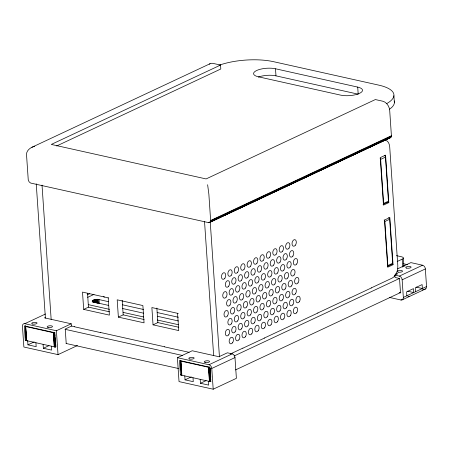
<?xml version="1.0" encoding="UTF-8"?>
<svg xmlns="http://www.w3.org/2000/svg" width="449" height="449" viewBox="0 0 449 449"><rect width="100%" height="100%" fill="white"/><g stroke="black" fill="none" stroke-linecap="round" stroke-linejoin="round"><path stroke-width="0.67" d="M210.009 63.752L31.941 147.261C29.134 148.619 26.362 151.246 26.519 154.608L28.248 179.858L29.101 181.834L30.644 183.057L208.937 222.71L210.233 221.89L210.637 220.504L208.864 194.198L207.629 184.741M376.054 144.202L390.299 137.77L391.158 136.833L391.405 135.738L389.704 110.493A8.374 5.938 64.9 0 0 382.744 101.205L375.358 99.56L206.091 178.932L51.293 144.432L220.543 65.06L220.807 68.994L56.636 145.987M25.66 325.778L25.279 326.215L25.874 326.569L53.105 332.636L54.952 332.591M108.613 301.706L99.044 299.573C97.36 298.579 89.385 300.319 93.695 302.082L108.737 305.432M180.829 360.356L180.453 360.794L181.048 361.148L208.28 367.215L209.924 367.209M26.311 340.14L26.682 340.673L55.625 347.133L54.638 332.664L24.325 325.912L25.318 340.376L27.686 340.903L27.95 344.838L36.173 346.667L35.903 342.739M181.665 374.573L181.418 374.943L181.851 375.252L180.891 361.103M210.637 220.504L391.405 135.738M210.603 220.891L391.365 136.131M210.519 221.256L391.281 136.496M210.396 221.593L391.158 136.833M390.995 137.13L210.233 221.89L219.454 356.921M208.611 222.715L214.953 219.741M216.222 219.146L220.661 217.063M223.832 215.576L228.272 213.494M229.54 212.899L265.696 195.949M266.964 195.354L271.404 193.272M274.575 191.785L314.53 173.05M317.701 171.563L322.146 169.481M325.317 167.993L365.273 149.259M368.444 147.772L372.883 145.689M208.937 222.71L390.793 137.394M209.245 222.648L390.563 137.607M77.475 345.517L58.033 354.637L23.87 347.021L22.45 326.271A3.351 2.374 64.9 0 1 24.802 323.695L45.501 313.991M383.334 204.441A1.673 1.19 64.9 0 0 383.631 203.414L380.651 159.384L385.461 157.133A1.673 1.19 64.9 0 0 384.726 155.629M87.65 297.361L94.004 294.387M45.635 317.275L44.434 317.836L71.217 323.791L71.374 326.154L65.228 329.033L66.211 343.496M108.568 297.945L82.504 292.097L83.682 309.389L88.498 307.133L109.455 311.802M25.318 340.376L26.57 339.792M24.802 323.695L56.406 330.739L71.217 323.791M27.95 344.838L34.191 341.914M43.098 344.338L43.368 348.272L48.98 345.64M118.368 317.117L144.056 322.842L142.877 305.55L117.189 299.825L118.368 317.117L123.178 314.861L144.135 319.531M383.631 203.414L388.447 201.163L385.461 157.133M383.059 204.418L387.268 202.448A1.673 1.19 64.9 0 0 388.447 201.163M388.812 202.611L383.468 205.114L380.23 157.638L385.579 155.13L388.812 202.611L387.532 202.325M178.298 313.486L151.869 307.554L153.047 324.846L157.863 322.59L178.82 327.259M387.296 266.745A1.673 1.19 64.9 0 0 387.846 265.527L384.86 221.497L389.67 219.247A1.673 1.19 64.9 0 0 388.615 217.512M177.394 357.701L192.206 350.753L218.989 356.731L227.379 352.796L232.2 353.863A3.351 2.374 64.9 0 1 234.984 357.578L236.393 378.327L213.191 389.21L179.028 381.599L177.394 357.701L208.998 364.745L232.2 353.863M387.846 265.527L392.656 263.271L389.67 219.247M397.174 261.503L402.192 259.146A5.023 1.701 -3.9 0 0 401.546 256.783L396.411 255.638M387.869 266.251L391.477 264.562A1.673 1.19 64.9 0 0 392.656 263.271M393.049 264.708L387.7 267.217L384.484 220.049L389.833 217.546L393.049 264.708L391.124 264.281M397.713 268.794L410.874 262.62L422.565 265.224A3.351 2.374 64.9 0 1 425.349 268.94L426.55 286.552A3.351 2.374 64.9 0 1 424.692 289.173M180.47 374.949L210.777 381.706L209.801 367.243L179.482 360.485L180.47 374.949L181.705 374.371M399.144 292.625L400.508 292.928L399.52 278.464L395.025 277.46L394.867 275.102L397.752 273.75L395.771 273.306M230.281 354.008L242.858 348.115M264.242 338.086L296.323 323.044M317.712 313.015L349.793 297.973M371.183 287.944L392.033 278.167A10.046 6.213 -77.4 0 0 397.808 265.724L389.715 147.025A10.046 6.213 -77.4 0 0 385.158 140.167M242.875 348.194L264.478 338.063M296.346 323.123L317.948 312.992M349.816 298.052L371.418 287.921M394.867 275.102L399.363 276.107L422.565 265.224M234.109 355.99L399.694 278.352M184.775 375.908L185.039 379.843L191.28 376.913M213.191 389.21L211.776 368.461L234.984 357.578M389.586 297.463L400.991 300.005A3.351 2.374 64.9 0 0 403.342 297.429L402.147 279.822L425.349 268.94M200.187 379.343L200.456 383.278L206.069 380.645M235.512 369.925L400.817 292.417M403.342 297.429L426.55 286.552M400.991 300.005L402.871 299.118M407.888 296.767L409.146 296.177M422.313 290.003L423.57 289.414M402.383 299.792L425.585 288.909M31.941 147.261L34.725 146.217M53.285 332.67L54.245 346.819L55.917 346.74L55.732 344.046M208.454 367.248L209.419 381.397L210.89 381.358M275.495 68.776L357.707 87.095A13.397 4.541 -3.9 0 1 359.425 93.398A13.397 4.541 -3.9 0 1 340.595 95.121L258.383 76.801A13.397 4.541 -3.9 0 1 256.665 70.499A13.397 4.541 -3.9 0 1 275.495 68.776L275.978 75.853L358.19 94.172L357.707 87.095M220.543 65.06L213.146 63.416A8.374 5.938 64.9 0 0 209.346 64.168M403.14 263.681L407.765 264.714M403.578 265.752L404.942 266.055M416.251 287.141L422.38 288.505L422.111 284.576L415.269 287.787L415.533 291.715M407.591 291.199L413.72 292.568L413.45 288.634L406.603 291.844L406.873 295.779M122.285 304.753L143.478 309.473M157.15 312.521L178.343 317.247M122.409 308.48L143.601 313.2M157.273 316.248L178.466 320.973M88.273 304.624L109.466 309.344M123.138 312.392L143.646 316.966M157.318 320.008L178.511 324.734M83.682 309.389L109.376 315.114L108.198 297.822M153.047 324.846L178.741 330.571L177.563 313.279M71.397 326.008L74.747 326.754M100.436 332.479L164.665 346.791M74.618 326.816L100.565 332.597M164.536 346.853L189.119 352.33M65.094 329.313L182.294 355.428M66.059 343.463L178.489 368.517M43.368 348.272L51.59 350.102L51.321 346.173M185.039 379.843L193.261 381.672L192.997 377.744M200.456 383.278L208.678 385.107L208.409 381.179M104.465 297.03L103.219 296.503M393.902 95.738L394.385 102.815M403.354 258.052L403.892 266.033M402.192 259.146L402.736 267.127M204.519 221.318L213.657 355.642M210.216 368.517L210.357 370.537M210.676 375.252L210.817 377.278M210.02 368.556L210.34 373.276M210.48 375.297L210.8 380.011M209.717 367.243L210.682 381.392M209.503 367.271L210.463 381.42M209.285 367.282L210.244 381.431M209.066 367.288L210.031 381.437M208.852 367.288L209.818 381.437M208.65 367.271L209.61 381.42M180.751 361.052L181.716 375.201M180.599 360.496L181.604 375.145M180.52 360.569L181.514 375.083M180.47 360.648L181.452 375.016M156.869 308.065L157.863 322.59M122.19 300.336L123.178 314.861M99.044 299.573L99.308 303.434M98.123 299.432L98.382 303.288M97.613 299.393L97.876 303.255M97.079 299.382L97.343 303.243M96.535 299.399L96.799 303.255M95.991 299.432L96.209 302.648M95.452 299.494L95.671 302.71M94.924 299.578L95.143 302.794M94.425 299.685L94.599 302.261M93.959 299.814L94.133 302.385M93.156 300.112L93.336 302.682M92.578 300.46L92.662 301.745M92.382 300.645L92.466 301.93M92.253 300.836L92.337 302.121M87.555 293.298L88.447 307.195M56.406 330.739L58.033 354.637M55.322 337.979L55.457 340M54.756 332.63L54.98 336.004M55.12 338.024L55.44 342.739M55.536 344.086L55.715 346.78M54.542 332.664L55.508 346.813M54.329 332.692L55.294 346.841M54.11 332.703L55.075 346.858M53.891 332.709L54.857 346.858M53.678 332.709L54.643 346.858M53.476 332.692L54.441 346.841M42.021 185.106L51.158 319.43M36.24 183.821L45.4 318.133M25.716 326.524L26.682 340.673M25.576 326.474L26.542 340.623M25.464 326.417L26.429 340.566M25.374 326.356L26.339 340.505M25.296 326.069L26.278 340.437M399.363 276.107A3.351 2.374 64.9 0 1 402.147 279.822M403.37 265.875A5.023 1.701 -3.9 0 1 403.634 266.061M208.998 364.745A3.351 2.374 64.9 0 1 211.776 368.461M258.349 77.071A13.397 4.541 -3.9 0 1 275.978 75.853M386.477 103.73A41.875 14.183 -3.9 0 0 378.883 85.158L273.559 61.687A41.869 14.183 -3.9 0 0 219.056 65.279M394.244 100.963A41.875 14.183 -3.9 0 1 389.609 109.163M380.196 158.188A1.673 1.19 64.9 0 1 380.651 159.384M384.125 219.993A1.673 1.19 64.9 0 1 384.86 221.497M89.452 293.798A3.351 2.071 -77.4 0 1 87.331 293.949M398.156 272.139A2.677 0.909 -3.9 0 0 402.5 271.331A2.677 0.909 -3.9 0 0 398.942 270.539A2.677 0.909 -3.9 0 0 398.156 272.139M406.71 268.126A2.677 0.909 -3.9 0 0 411.06 267.318A2.677 0.909 -3.9 0 0 407.496 266.526A2.677 0.909 -3.9 0 0 406.71 268.126M48.094 327.484A2.677 0.909 -3.9 0 0 52.443 326.676A2.677 0.909 -3.9 0 0 48.879 325.879A2.677 0.909 -3.9 0 0 48.094 327.484M32.682 324.049A2.677 0.909 -3.9 0 0 37.026 323.241A2.677 0.909 -3.9 0 0 33.467 322.444A2.677 0.909 -3.9 0 0 32.682 324.049M189.77 359.054A2.677 0.909 -3.9 0 0 194.114 358.246A2.677 0.909 -3.9 0 0 190.556 357.449A2.677 0.909 -3.9 0 0 189.77 359.054M205.182 362.489A2.677 0.909 -3.9 0 0 209.531 361.681A2.677 0.909 -3.9 0 0 205.968 360.884A2.677 0.909 -3.9 0 0 205.182 362.489M295.431 245.148A3.351 2.071 -77.4 0 0 295.06 239.704A3.351 2.071 -77.4 0 0 292.035 243.93A3.351 2.071 -77.4 0 0 295.431 245.148M289.01 248.157A3.351 2.071 -77.4 0 0 288.64 242.713A3.351 2.071 -77.4 0 0 285.62 246.939A3.351 2.071 -77.4 0 0 289.01 248.157M282.595 251.165A3.351 2.071 -77.4 0 0 282.225 245.721A3.351 2.071 -77.4 0 0 279.205 249.947A3.351 2.071 -77.4 0 0 282.595 251.165M276.18 254.173A3.351 2.071 -77.4 0 0 275.809 248.729A3.351 2.071 -77.4 0 0 272.784 252.955A3.351 2.071 -77.4 0 0 276.18 254.173M269.765 257.187A3.351 2.071 -77.4 0 0 269.394 251.737A3.351 2.071 -77.4 0 0 266.369 255.964A3.351 2.071 -77.4 0 0 269.765 257.187M263.35 260.196A3.351 2.071 -77.4 0 0 262.974 254.746A3.351 2.071 -77.4 0 0 259.954 258.972A3.351 2.071 -77.4 0 0 263.35 260.196M256.929 263.204A3.351 2.071 -77.4 0 0 256.559 257.754A3.351 2.071 -77.4 0 0 253.539 261.98A3.351 2.071 -77.4 0 0 256.929 263.204M250.514 266.212A3.351 2.071 -77.4 0 0 250.144 260.762A3.351 2.071 -77.4 0 0 247.124 264.989A3.351 2.071 -77.4 0 0 250.514 266.212M244.099 269.22A3.351 2.071 -77.4 0 0 243.728 263.771A3.351 2.071 -77.4 0 0 240.703 268.002A3.351 2.071 -77.4 0 0 244.099 269.22M237.684 272.229A3.351 2.071 -77.4 0 0 237.313 266.779A3.351 2.071 -77.4 0 0 234.288 271.011A3.351 2.071 -77.4 0 0 237.684 272.229M231.269 275.237A3.351 2.071 -77.4 0 0 230.893 269.787A3.351 2.071 -77.4 0 0 227.873 274.019A3.351 2.071 -77.4 0 0 231.269 275.237M224.848 278.245A3.351 2.071 -77.4 0 0 224.478 272.796A3.351 2.071 -77.4 0 0 221.458 277.027A3.351 2.071 -77.4 0 0 224.848 278.245M228.704 286.17A3.351 2.071 -77.4 0 0 228.328 280.726A3.351 2.071 -77.4 0 0 225.308 284.952A3.351 2.071 -77.4 0 0 228.704 286.17M235.119 283.162A3.351 2.071 -77.4 0 0 234.748 277.718A3.351 2.071 -77.4 0 0 231.723 281.944A3.351 2.071 -77.4 0 0 235.119 283.162M241.534 280.154A3.351 2.071 -77.4 0 0 241.164 274.709A3.351 2.071 -77.4 0 0 238.138 278.936A3.351 2.071 -77.4 0 0 241.534 280.154M247.949 277.145A3.351 2.071 -77.4 0 0 247.579 271.701A3.351 2.071 -77.4 0 0 244.553 275.927A3.351 2.071 -77.4 0 0 247.949 277.145M254.364 274.137A3.351 2.071 -77.4 0 0 253.994 268.693A3.351 2.071 -77.4 0 0 250.974 272.919A3.351 2.071 -77.4 0 0 254.364 274.137M260.785 271.129A3.351 2.071 -77.4 0 0 260.409 265.685A3.351 2.071 -77.4 0 0 257.389 269.911A3.351 2.071 -77.4 0 0 260.785 271.129M267.2 268.12A3.351 2.071 -77.4 0 0 266.829 262.676A3.351 2.071 -77.4 0 0 263.804 266.902A3.351 2.071 -77.4 0 0 267.2 268.12M273.615 265.112A3.351 2.071 -77.4 0 0 273.245 259.668A3.351 2.071 -77.4 0 0 270.219 263.894A3.351 2.071 -77.4 0 0 273.615 265.112M280.03 262.104A3.351 2.071 -77.4 0 0 279.66 256.66A3.351 2.071 -77.4 0 0 276.64 260.886A3.351 2.071 -77.4 0 0 280.03 262.104M286.445 259.095A3.351 2.071 -77.4 0 0 286.075 253.651A3.351 2.071 -77.4 0 0 283.055 257.878A3.351 2.071 -77.4 0 0 286.445 259.095M292.866 256.087A3.351 2.071 -77.4 0 0 292.49 250.643A3.351 2.071 -77.4 0 0 289.47 254.869A3.351 2.071 -77.4 0 0 292.866 256.087M296.716 264.018A3.351 2.071 -77.4 0 0 296.346 258.568A3.351 2.071 -77.4 0 0 293.32 262.8A3.351 2.071 -77.4 0 0 296.716 264.018M290.301 267.026A3.351 2.071 -77.4 0 0 289.925 261.582A3.351 2.071 -77.4 0 0 286.905 265.808A3.351 2.071 -77.4 0 0 290.301 267.026M283.88 270.034A3.351 2.071 -77.4 0 0 283.51 264.59A3.351 2.071 -77.4 0 0 280.49 268.816A3.351 2.071 -77.4 0 0 283.88 270.034M277.465 273.043A3.351 2.071 -77.4 0 0 277.095 267.598A3.351 2.071 -77.4 0 0 274.075 271.825A3.351 2.071 -77.4 0 0 277.465 273.043M271.05 276.051A3.351 2.071 -77.4 0 0 270.68 270.607A3.351 2.071 -77.4 0 0 267.655 274.833A3.351 2.071 -77.4 0 0 271.05 276.051M264.635 279.059A3.351 2.071 -77.4 0 0 264.265 273.615A3.351 2.071 -77.4 0 0 261.239 277.841A3.351 2.071 -77.4 0 0 264.635 279.059M258.22 282.067A3.351 2.071 -77.4 0 0 257.844 276.623A3.351 2.071 -77.4 0 0 254.824 280.849A3.351 2.071 -77.4 0 0 258.22 282.067M251.799 285.076A3.351 2.071 -77.4 0 0 251.429 279.632A3.351 2.071 -77.4 0 0 248.409 283.858A3.351 2.071 -77.4 0 0 251.799 285.076M245.384 288.084A3.351 2.071 -77.4 0 0 245.014 282.64A3.351 2.071 -77.4 0 0 241.989 286.866A3.351 2.071 -77.4 0 0 245.384 288.084M238.969 291.092A3.351 2.071 -77.4 0 0 238.599 285.648A3.351 2.071 -77.4 0 0 235.573 289.874A3.351 2.071 -77.4 0 0 238.969 291.092M232.554 294.101A3.351 2.071 -77.4 0 0 232.184 288.656A3.351 2.071 -77.4 0 0 229.158 292.883A3.351 2.071 -77.4 0 0 232.554 294.101M226.139 297.109A3.351 2.071 -77.4 0 0 225.763 291.665A3.351 2.071 -77.4 0 0 222.743 295.891A3.351 2.071 -77.4 0 0 226.139 297.109M229.989 305.039A3.351 2.071 -77.4 0 0 229.619 299.595A3.351 2.071 -77.4 0 0 226.593 303.821A3.351 2.071 -77.4 0 0 229.989 305.039M236.404 302.031A3.351 2.071 -77.4 0 0 236.034 296.587A3.351 2.071 -77.4 0 0 233.009 300.813A3.351 2.071 -77.4 0 0 236.404 302.031M242.819 299.023A3.351 2.071 -77.4 0 0 242.449 293.579A3.351 2.071 -77.4 0 0 239.424 297.805A3.351 2.071 -77.4 0 0 242.819 299.023M249.234 296.014A3.351 2.071 -77.4 0 0 248.864 290.565A3.351 2.071 -77.4 0 0 245.844 294.797A3.351 2.071 -77.4 0 0 249.234 296.014M255.655 293.006A3.351 2.071 -77.4 0 0 255.279 287.556A3.351 2.071 -77.4 0 0 252.259 291.788A3.351 2.071 -77.4 0 0 255.655 293.006M262.07 289.998A3.351 2.071 -77.4 0 0 261.7 284.548A3.351 2.071 -77.4 0 0 258.675 288.78A3.351 2.071 -77.4 0 0 262.07 289.998M268.485 286.99A3.351 2.071 -77.4 0 0 268.115 281.54A3.351 2.071 -77.4 0 0 265.09 285.772A3.351 2.071 -77.4 0 0 268.485 286.99M274.9 283.981A3.351 2.071 -77.4 0 0 274.53 278.532A3.351 2.071 -77.4 0 0 271.505 282.763A3.351 2.071 -77.4 0 0 274.9 283.981M281.315 280.973A3.351 2.071 -77.4 0 0 280.945 275.523A3.351 2.071 -77.4 0 0 277.925 279.749A3.351 2.071 -77.4 0 0 281.315 280.973M287.736 277.965A3.351 2.071 -77.4 0 0 287.36 272.515A3.351 2.071 -77.4 0 0 284.34 276.741A3.351 2.071 -77.4 0 0 287.736 277.965M294.151 274.956A3.351 2.071 -77.4 0 0 293.781 269.507A3.351 2.071 -77.4 0 0 290.756 273.733A3.351 2.071 -77.4 0 0 294.151 274.956M298.001 282.881A3.351 2.071 -77.4 0 0 297.631 277.437A3.351 2.071 -77.4 0 0 294.606 281.663A3.351 2.071 -77.4 0 0 298.001 282.881M291.586 285.89A3.351 2.071 -77.4 0 0 291.216 280.445A3.351 2.071 -77.4 0 0 288.191 284.672A3.351 2.071 -77.4 0 0 291.586 285.89M285.171 288.898A3.351 2.071 -77.4 0 0 284.795 283.454A3.351 2.071 -77.4 0 0 281.776 287.68A3.351 2.071 -77.4 0 0 285.171 288.898M278.75 291.906A3.351 2.071 -77.4 0 0 278.38 286.462A3.351 2.071 -77.4 0 0 275.36 290.688A3.351 2.071 -77.4 0 0 278.75 291.906M272.335 294.914A3.351 2.071 -77.4 0 0 271.965 289.47A3.351 2.071 -77.4 0 0 268.94 293.697A3.351 2.071 -77.4 0 0 272.335 294.914M265.92 297.923A3.351 2.071 -77.4 0 0 265.55 292.479A3.351 2.071 -77.4 0 0 262.525 296.705A3.351 2.071 -77.4 0 0 265.92 297.923M259.505 300.937A3.351 2.071 -77.4 0 0 259.135 295.487A3.351 2.071 -77.4 0 0 256.11 299.713A3.351 2.071 -77.4 0 0 259.505 300.937M253.09 303.945A3.351 2.071 -77.4 0 0 252.714 298.495A3.351 2.071 -77.4 0 0 249.695 302.721A3.351 2.071 -77.4 0 0 253.09 303.945M246.669 306.953A3.351 2.071 -77.4 0 0 246.299 301.504A3.351 2.071 -77.4 0 0 243.279 305.73A3.351 2.071 -77.4 0 0 246.669 306.953M240.254 309.962A3.351 2.071 -77.4 0 0 239.884 304.512A3.351 2.071 -77.4 0 0 236.859 308.738A3.351 2.071 -77.4 0 0 240.254 309.962M233.839 312.97A3.351 2.071 -77.4 0 0 233.469 307.52A3.351 2.071 -77.4 0 0 230.444 311.752A3.351 2.071 -77.4 0 0 233.839 312.97M227.424 315.978A3.351 2.071 -77.4 0 0 227.054 310.528A3.351 2.071 -77.4 0 0 224.029 314.76A3.351 2.071 -77.4 0 0 227.424 315.978M231.274 323.903A3.351 2.071 -77.4 0 0 230.904 318.459A3.351 2.071 -77.4 0 0 227.879 322.685A3.351 2.071 -77.4 0 0 231.274 323.903M237.689 320.895A3.351 2.071 -77.4 0 0 237.319 315.451A3.351 2.071 -77.4 0 0 234.294 319.677A3.351 2.071 -77.4 0 0 237.689 320.895M244.104 317.886A3.351 2.071 -77.4 0 0 243.734 312.442A3.351 2.071 -77.4 0 0 240.715 316.668A3.351 2.071 -77.4 0 0 244.104 317.886M250.52 314.878A3.351 2.071 -77.4 0 0 250.149 309.434A3.351 2.071 -77.4 0 0 247.13 313.66A3.351 2.071 -77.4 0 0 250.52 314.878M256.94 311.87A3.351 2.071 -77.4 0 0 256.57 306.426A3.351 2.071 -77.4 0 0 253.545 310.652A3.351 2.071 -77.4 0 0 256.94 311.87M263.355 308.861A3.351 2.071 -77.4 0 0 262.985 303.417A3.351 2.071 -77.4 0 0 259.96 307.644A3.351 2.071 -77.4 0 0 263.355 308.861M269.77 305.853A3.351 2.071 -77.4 0 0 269.4 300.409A3.351 2.071 -77.4 0 0 266.375 304.635A3.351 2.071 -77.4 0 0 269.77 305.853M276.186 302.845A3.351 2.071 -77.4 0 0 275.815 297.401A3.351 2.071 -77.4 0 0 272.796 301.627A3.351 2.071 -77.4 0 0 276.186 302.845M282.606 299.837A3.351 2.071 -77.4 0 0 282.23 294.392A3.351 2.071 -77.4 0 0 279.211 298.619A3.351 2.071 -77.4 0 0 282.606 299.837M289.021 296.828A3.351 2.071 -77.4 0 0 288.651 291.384A3.351 2.071 -77.4 0 0 285.626 295.61A3.351 2.071 -77.4 0 0 289.021 296.828M295.436 293.82A3.351 2.071 -77.4 0 0 295.066 288.376A3.351 2.071 -77.4 0 0 292.041 292.602A3.351 2.071 -77.4 0 0 295.436 293.82M299.287 301.75A3.351 2.071 -77.4 0 0 298.916 296.301A3.351 2.071 -77.4 0 0 295.891 300.533A3.351 2.071 -77.4 0 0 299.287 301.75M292.871 304.759A3.351 2.071 -77.4 0 0 292.501 299.309A3.351 2.071 -77.4 0 0 289.476 303.541A3.351 2.071 -77.4 0 0 292.871 304.759M286.456 307.767A3.351 2.071 -77.4 0 0 286.086 302.317A3.351 2.071 -77.4 0 0 283.061 306.549A3.351 2.071 -77.4 0 0 286.456 307.767M280.041 310.775A3.351 2.071 -77.4 0 0 279.665 305.331A3.351 2.071 -77.4 0 0 276.646 309.557A3.351 2.071 -77.4 0 0 280.041 310.775M273.621 313.784A3.351 2.071 -77.4 0 0 273.25 308.34A3.351 2.071 -77.4 0 0 270.231 312.566A3.351 2.071 -77.4 0 0 273.621 313.784M267.206 316.792A3.351 2.071 -77.4 0 0 266.835 311.348A3.351 2.071 -77.4 0 0 263.81 315.574A3.351 2.071 -77.4 0 0 267.206 316.792M260.79 319.8A3.351 2.071 -77.4 0 0 260.42 314.356A3.351 2.071 -77.4 0 0 257.395 318.582A3.351 2.071 -77.4 0 0 260.79 319.8M254.375 322.809A3.351 2.071 -77.4 0 0 254.005 317.364A3.351 2.071 -77.4 0 0 250.98 321.591A3.351 2.071 -77.4 0 0 254.375 322.809M247.955 325.817A3.351 2.071 -77.4 0 0 247.584 320.373A3.351 2.071 -77.4 0 0 244.565 324.599A3.351 2.071 -77.4 0 0 247.955 325.817M241.54 328.825A3.351 2.071 -77.4 0 0 241.169 323.381A3.351 2.071 -77.4 0 0 238.15 327.607A3.351 2.071 -77.4 0 0 241.54 328.825M235.124 331.833A3.351 2.071 -77.4 0 0 234.754 326.389A3.351 2.071 -77.4 0 0 231.729 330.616A3.351 2.071 -77.4 0 0 235.124 331.833M228.709 334.842A3.351 2.071 -77.4 0 0 228.339 329.398A3.351 2.071 -77.4 0 0 225.314 333.624A3.351 2.071 -77.4 0 0 228.709 334.842M232.56 342.772A3.351 2.071 -77.4 0 0 232.189 337.328A3.351 2.071 -77.4 0 0 229.164 341.554A3.351 2.071 -77.4 0 0 232.56 342.772M238.975 339.764A3.351 2.071 -77.4 0 0 238.604 334.314A3.351 2.071 -77.4 0 0 235.585 338.546A3.351 2.071 -77.4 0 0 238.975 339.764M245.39 336.756A3.351 2.071 -77.4 0 0 245.019 331.306A3.351 2.071 -77.4 0 0 242 335.538A3.351 2.071 -77.4 0 0 245.39 336.756M251.81 333.747A3.351 2.071 -77.4 0 0 251.44 328.298A3.351 2.071 -77.4 0 0 248.415 332.529A3.351 2.071 -77.4 0 0 251.81 333.747M258.226 330.739A3.351 2.071 -77.4 0 0 257.855 325.289A3.351 2.071 -77.4 0 0 254.83 329.521A3.351 2.071 -77.4 0 0 258.226 330.739M264.641 327.731A3.351 2.071 -77.4 0 0 264.27 322.281A3.351 2.071 -77.4 0 0 261.245 326.513A3.351 2.071 -77.4 0 0 264.641 327.731M271.056 324.722A3.351 2.071 -77.4 0 0 270.685 319.273A3.351 2.071 -77.4 0 0 267.666 323.499A3.351 2.071 -77.4 0 0 271.056 324.722M277.471 321.714A3.351 2.071 -77.4 0 0 277.1 316.264A3.351 2.071 -77.4 0 0 274.081 320.491A3.351 2.071 -77.4 0 0 277.471 321.714M283.891 318.706A3.351 2.071 -77.4 0 0 283.521 313.256A3.351 2.071 -77.4 0 0 280.496 317.482A3.351 2.071 -77.4 0 0 283.891 318.706M290.307 315.698A3.351 2.071 -77.4 0 0 289.936 310.248A3.351 2.071 -77.4 0 0 286.911 314.474A3.351 2.071 -77.4 0 0 290.307 315.698M296.722 312.689A3.351 2.071 -77.4 0 0 296.351 307.239A3.351 2.071 -77.4 0 0 293.326 311.466A3.351 2.071 -77.4 0 0 296.722 312.689"/></g></svg>
